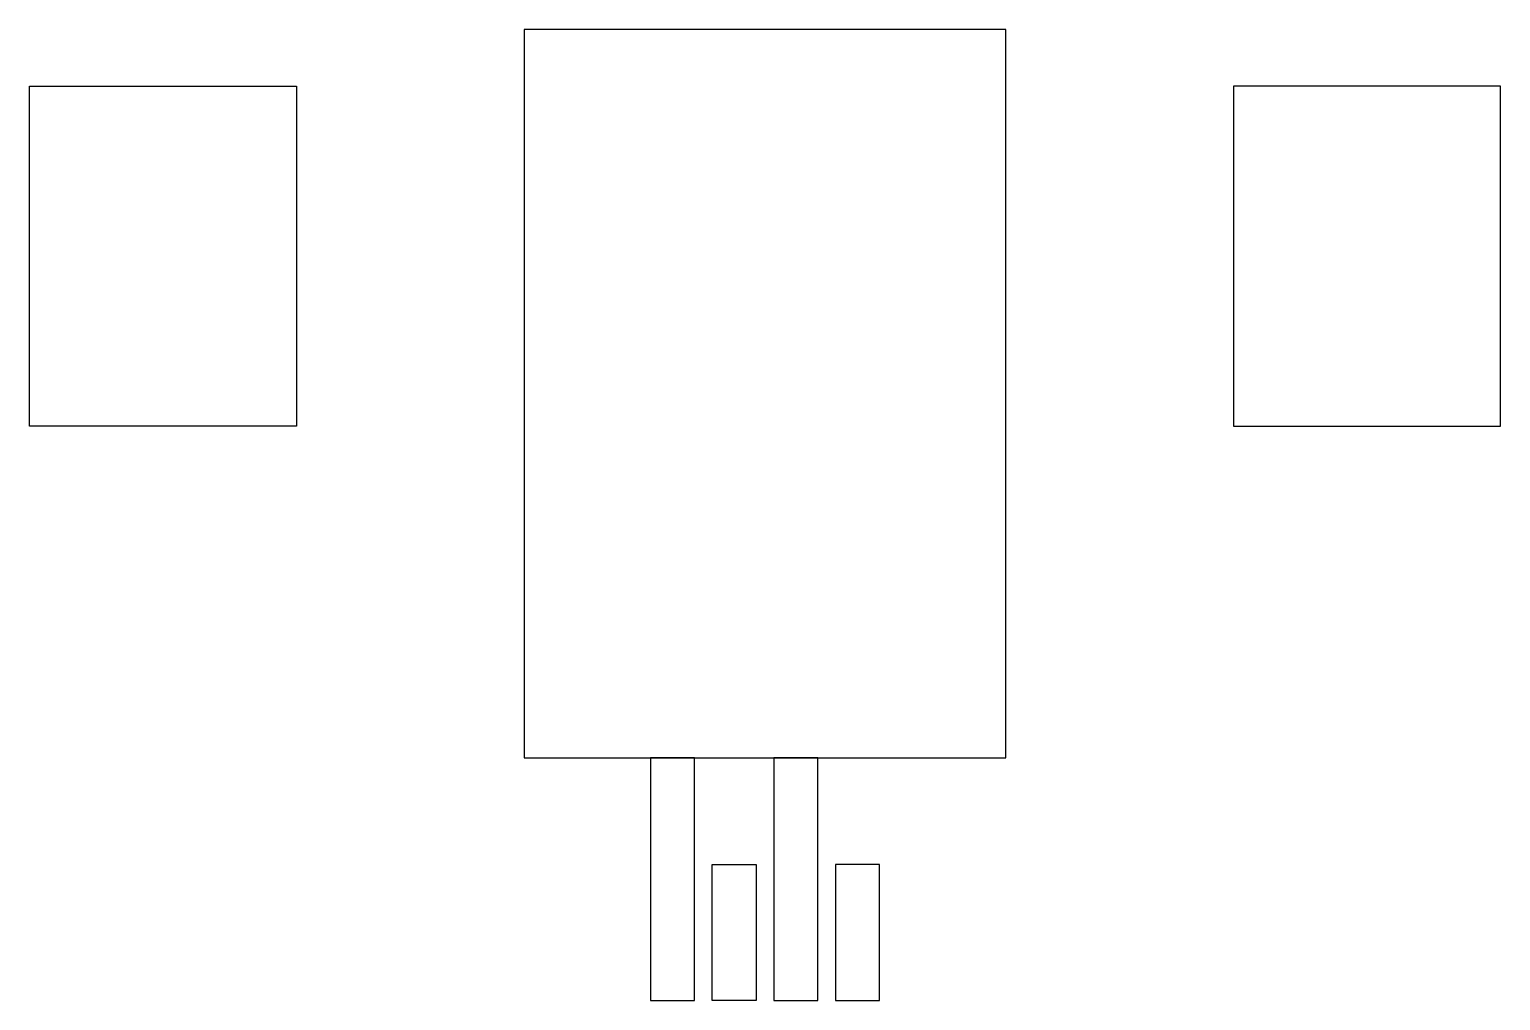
# Model space of a CAD drawing. Header units: millimetres. Extents: x -15.1 to 15.2, y -5 to 15.
import ezdxf

# ---------------------------------------------------------------- set-up
doc = ezdxf.new("R2010")
doc.units = ezdxf.units.MM
doc.layers.get('0').update_dxf_attribs({"linetype": 'CONTINUOUS'})

msp = doc.modelspace()

# ---------------------------------------------------------------- linework, layer by layer
msp.add_line((0, 0), (1.085, 0))
for points in [[(4.96, 15), (-4.96, 15), (-4.96, 0), (4.96, 0)], [(-15.15, 13.83), (-9.65, 13.83), (-9.65, 6.83), (-15.15, 6.83)], [(9.65, 13.83), (9.65, 6.83), (15.15, 6.83), (15.15, 13.83)], [(-1.455, 0), (-2.355, 0), (-2.355, -5), (-1.455, -5)], [(1.085, 0), (0.185, 0), (0.185, -5), (1.085, -5)], [(-0.185, -5), (-1.085, -5), (-1.085, -2.2), (-0.185, -2.2)], [(2.355, -2.2), (1.455, -2.2), (1.455, -5), (2.355, -5)]]:
    msp.add_lwpolyline(points, close=True)

doc.saveas('drawing.dxf')
